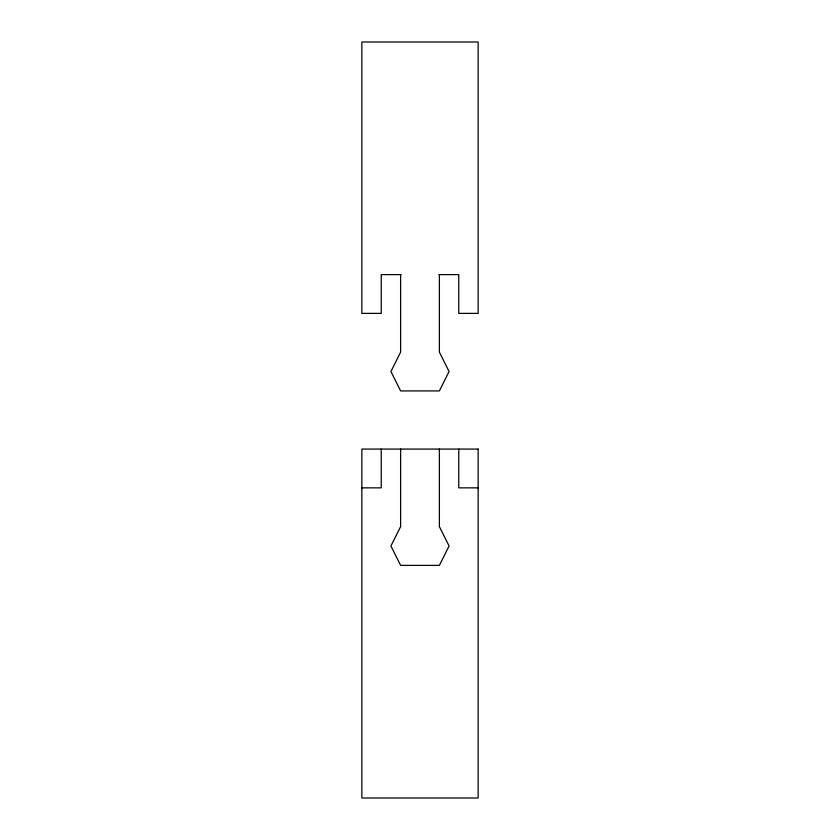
<?xml version="1.0" encoding="UTF-8"?>
<svg xmlns="http://www.w3.org/2000/svg" width="840" height="840" viewBox="0 0 840 840"><rect width="100%" height="100%" fill="white"/><g stroke="black" fill="none" stroke-linecap="round" stroke-linejoin="round"><path stroke-width="1.26" d="M401.048 274.617L381.234 274.617L381.234 313.383L361.851 313.383L361.851 42L478.149 42L478.149 313.383L458.766 313.383L458.766 274.617L438.953 274.617M361.851 487.851L381.234 487.851L381.234 449.075M478.149 487.851L458.766 487.851L458.766 449.075M439.383 274.617L439.383 352.149L449.075 371.543L439.383 390.925L400.617 390.925L390.925 371.543L400.617 352.149L400.617 274.617M439.383 449.075L439.383 526.617L449.075 546L439.383 565.383L400.617 565.383L390.925 546L400.617 526.617L400.617 449.075M478.149 449.075L361.851 449.075L361.851 798L478.149 798L478.149 449.075"/></g></svg>
